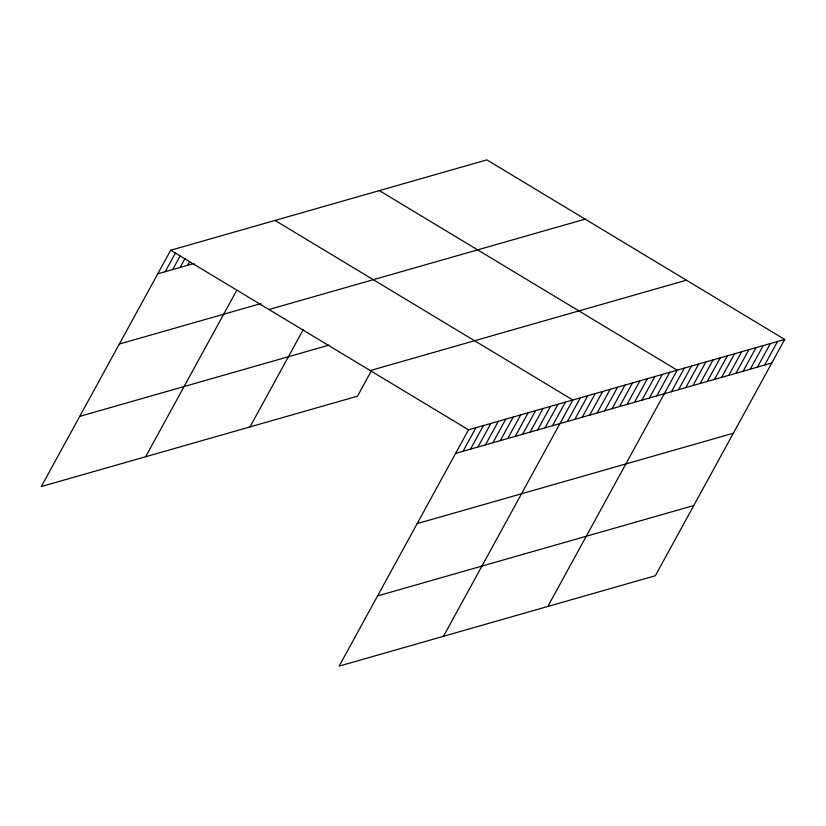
<?xml version="1.0" encoding="UTF-8"?>
<svg xmlns="http://www.w3.org/2000/svg" width="826" height="826" viewBox="0 0 826 826"><rect width="100%" height="100%" fill="white"/><g stroke="black" fill="none" stroke-linecap="round" stroke-linejoin="round"><path stroke-width="1.24" d="M784.7 339.445L468.518 429.809L339.145 666.117L655.328 575.743L784.7 339.445L486.855 159.883L170.672 250.257L41.3 486.555L357.482 396.191L371.514 370.564M165.21 271.713L175.659 252.622M172.665 269.586L180.037 256.112M180.12 267.459L185.034 258.466M187.564 265.332L189.412 261.956M145.644 456.737L236.473 290.824M249.979 426.918L303.256 329.595M463.056 451.275L475.972 427.682M470.51 449.137L483.416 425.555M477.955 447.011L490.871 423.428M485.409 444.884L498.326 421.291M492.864 442.757L505.78 419.164M500.319 440.619L513.235 417.037M507.773 438.492L520.69 414.9M515.228 436.365L528.134 412.773M522.672 434.228L535.589 410.646M530.127 432.101L543.043 408.509M537.581 429.974L550.498 406.382M545.036 427.837L557.953 404.255M552.491 425.71L565.407 402.117M443.49 636.288L572.852 399.99L275.017 220.439M567.39 421.446L580.306 397.864M574.844 419.319L587.761 395.726M582.299 417.192L595.216 393.599M589.754 415.055L602.67 391.472M597.208 412.928L610.125 389.335M604.663 410.801L617.569 387.208M612.107 408.663L625.024 385.081M619.562 406.537L632.479 382.944M627.017 404.41L639.933 380.817M634.471 402.272L647.388 378.69M641.926 400.145L654.842 376.553M649.381 398.018L662.287 374.426M656.825 395.891L669.741 372.299M547.824 606.47L677.196 370.172L379.351 190.61M671.445 391.71L684.362 368.117M678.621 389.655L691.527 366.073M685.787 387.611L698.693 364.018M692.952 385.566L705.869 361.974M700.118 383.512L713.034 359.93M707.283 381.467L720.2 357.875M714.449 379.413L727.365 355.83M721.614 377.368L734.531 353.776M728.78 375.324L741.696 351.731M735.956 373.269L748.862 349.687M743.121 371.225L756.027 347.632M750.287 369.17L763.203 345.588M757.452 367.126L770.369 343.533M764.618 365.082L777.534 341.489M157.756 273.85L193.955 263.504M119.326 344.039L260.933 303.565M268.956 309.513L585.149 219.138M79.73 416.366L329.027 345.113M370.224 370.564L686.416 280.19M455.601 453.402L771.783 363.027M417.171 523.601L733.354 433.227M377.575 595.918L693.757 505.543M170.672 250.257L468.518 429.809"/></g></svg>
